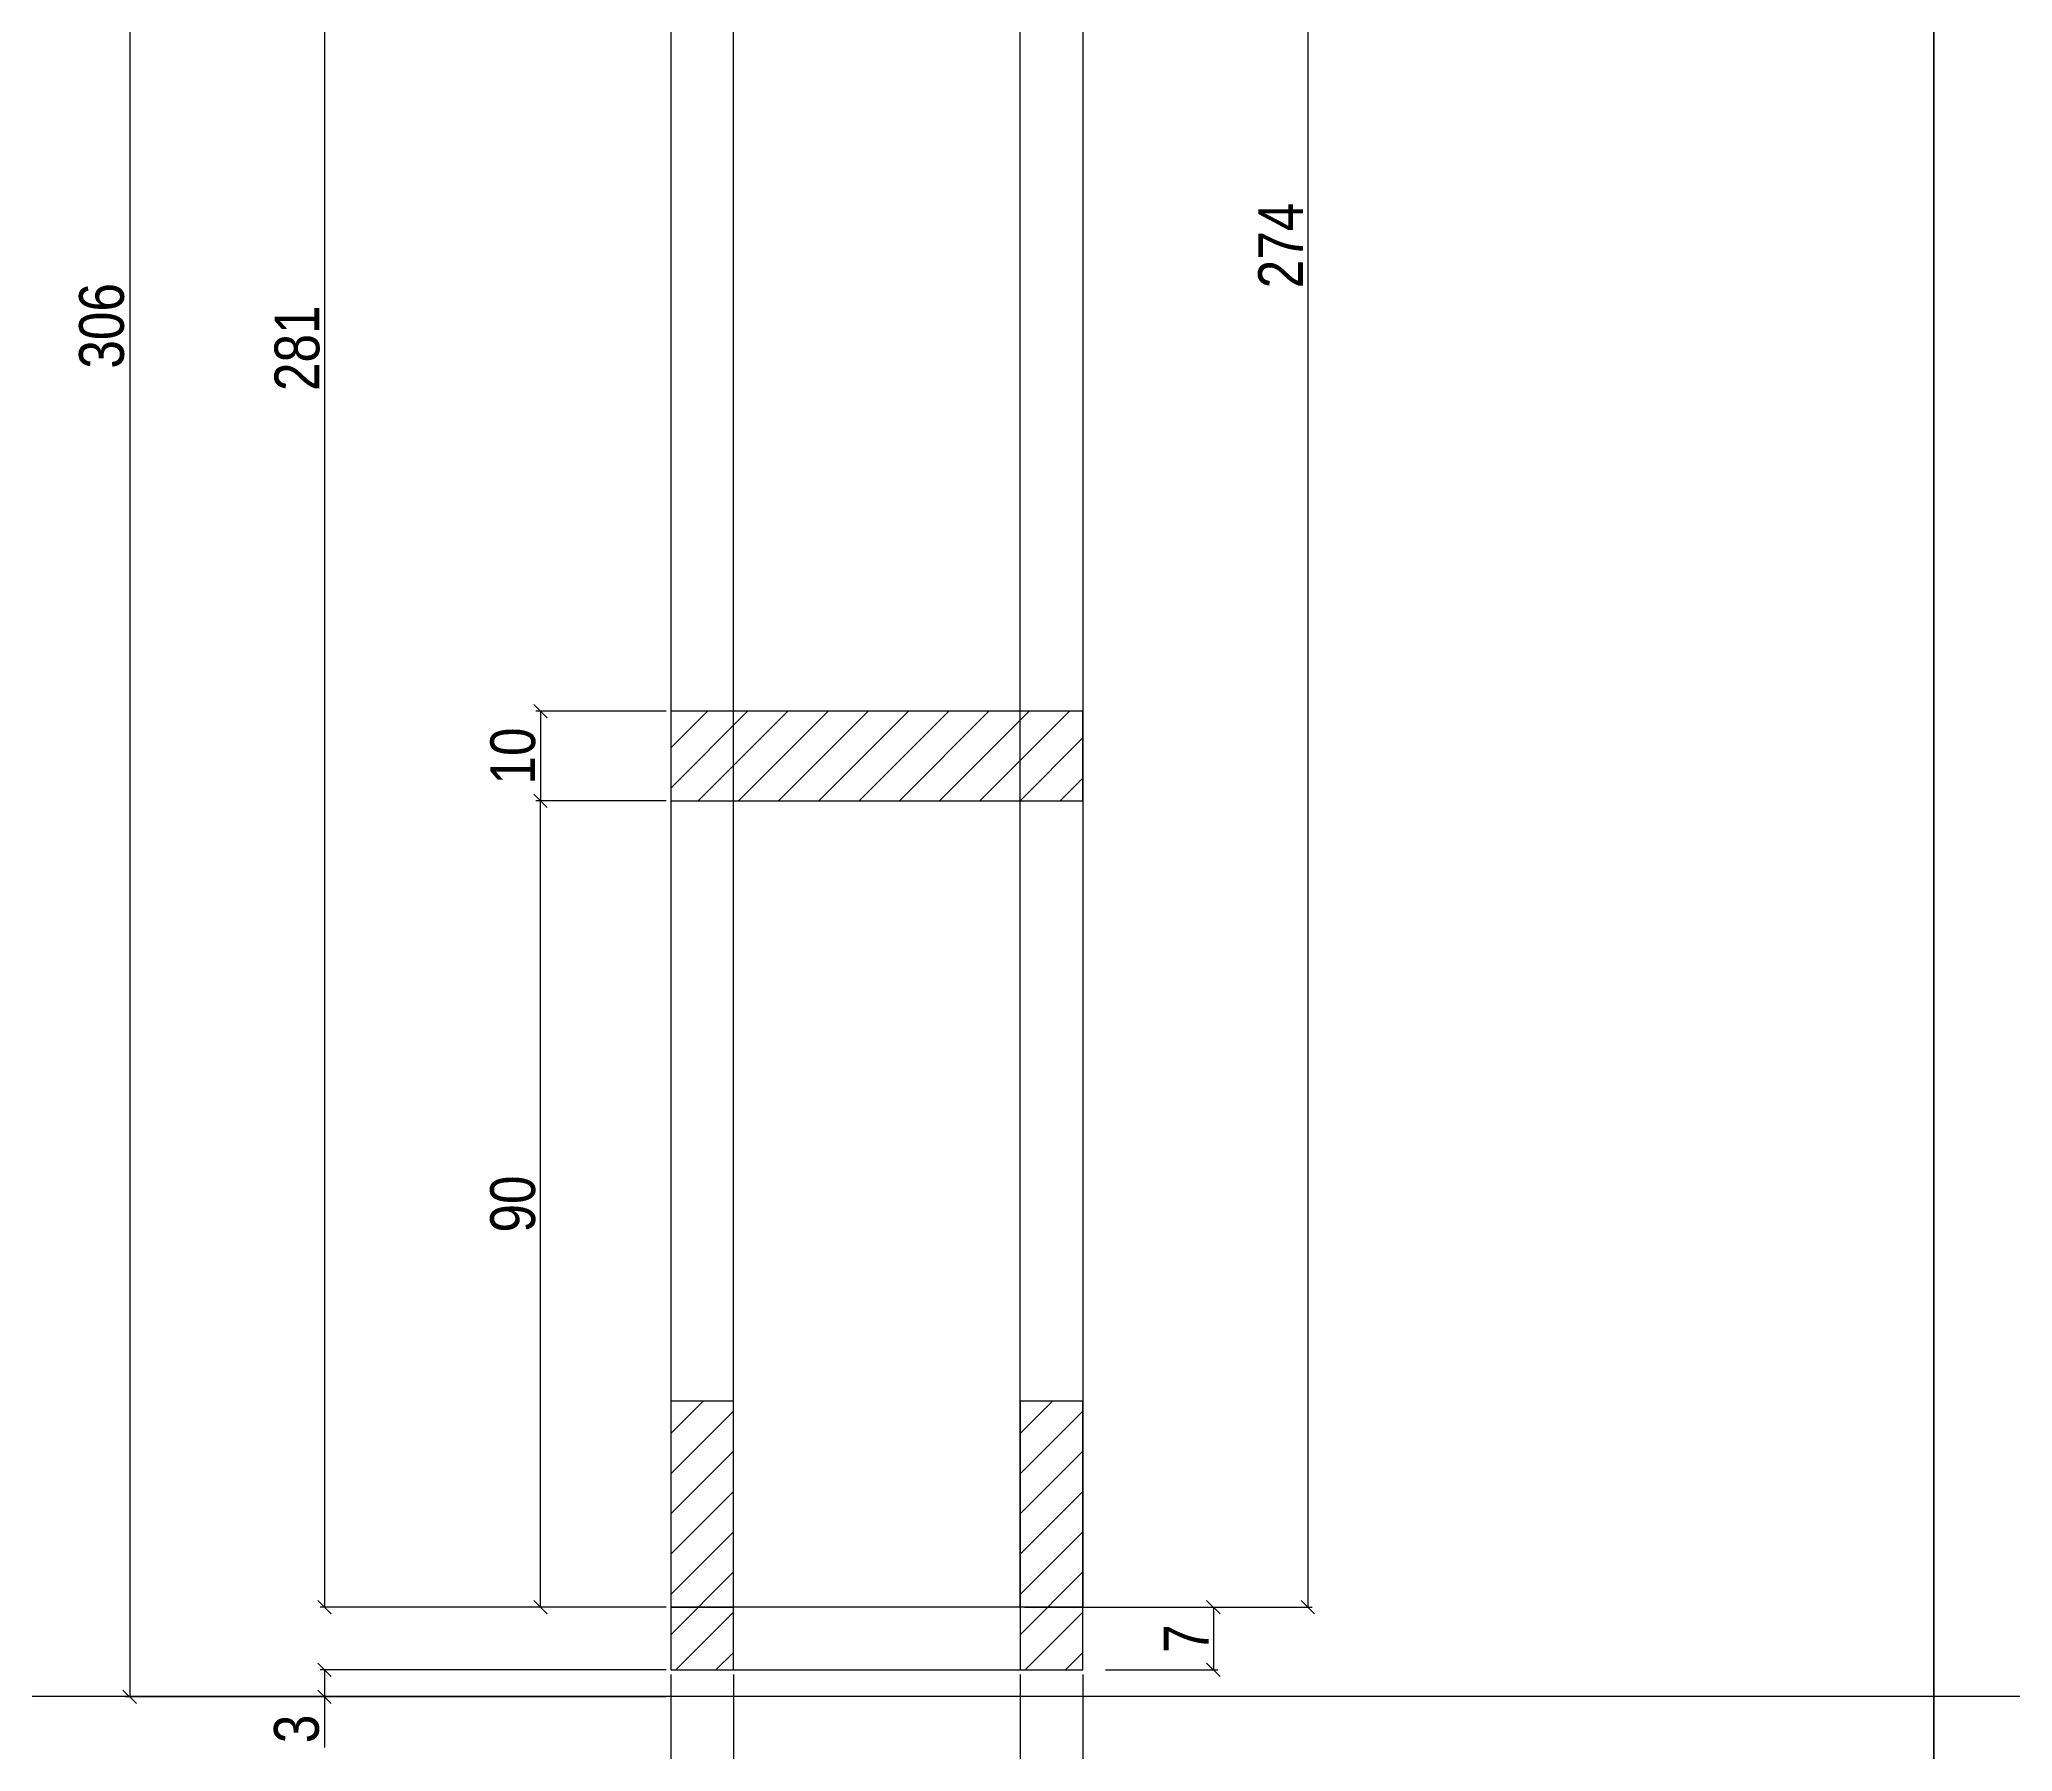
# Model space of a CAD drawing. Extents: x 17311 to 161354, y 153625 to 211469.
# Drawn here: x 18630.8 to 19071.3, y 205495.1 to 205877.3 of the extents above; entities that cross this region are included whole.
import ezdxf

# ---------------------------------------------------------------- set-up
doc = ezdxf.new("R2010")
doc.units = 0
doc.layers.get('0').update_dxf_attribs({"linetype": 'CONTINUOUS'})
doc.layers.get('DEFPOINTS').update_dxf_attribs({"linetype": 'CONTINUOUS'})
for name, color, linetype in [('8', 111, 'CONTINUOUS'), ('COTA', 241, 'CONTINUOUS'), ('detalhes', 4, 'CONTINUOUS'), ('TIRAS REESCORAMENTO', 252, 'CONTINUOUS')]:
    doc.layers.add(name, color=color, linetype=linetype)
doc.styles.add('COTA TECNICA 2X', font='techl___.ttf', dxfattribs={"height": 10})
doc.dimstyles.new('SECAO', dxfattribs={"dimscale": 0.333333, "dimtxt": 5, "dimasz": 9, "dimexe": 3, "dimexo": 3, "dimgap": 3, "dimtad": 1, "dimdec": 1, "dimlfac": 0.5, "dimzin": 12, "dimdsep": 46, "dimtxsty": 'COTA TECNICA 2X', "dimblk1": 'OBLIQUE', "dimblk2": 'OBLIQUE', "dimsah": 1, "dimcen": 0.9, "dimclrd": 4, "dimclre": 4, "dimclrt": 240, "dimadec": 1, "dimazin": 3, "dimtfac": 1, "dimtdec": 1, "dimtmove": 0, "dimatfit": 3, "dimfxl": 1, "dimtolj": 1, "dimtzin": 12, "dimarcsym": 0})

# ---------------------------------------------------------------- blocks, each defined once
blk = doc.blocks.new('_Oblique')
at = {"color": 0, "linetype": 'ByBlock', "lineweight": -2}
blk.add_line((-0.5, -0.5), (0.5, 0.5), dxfattribs=at)
blk = doc.blocks.new('*D3152')
at = {"layer": 'DEFPOINTS', "color": 0, "transparency": 16777216}
for p in [(18771.74, 206089.37), (18694.45, 205527.28), (18771.74, 205527.28)]:
    blk.add_point(p, dxfattribs=at)
at = {"layer": 'detalhes', "color": 4, "lineweight": -2, "transparency": 16777216}
for p, q in [((18770.74, 206089.37), (18693.45, 206089.37)), ((18694.45, 206089.37), (18694.45, 205527.28)), ((18770.74, 205527.28), (18693.45, 205527.28))]:
    blk.add_line(p, q, dxfattribs=at)
at = {"layer": 'detalhes', "color": 4, "lineweight": -2, "transparency": 16777216, "xscale": 3, "yscale": 3, "zscale": 3}
for p, rotation in [((18694.45, 206089.37), 90), ((18694.45, 205527.28), 270)]:
    blk.add_blockref('_Oblique', p, dxfattribs=dict(at, rotation=rotation))
at = {"layer": 'detalhes', "color": 240, "transparency": 16777216, "insert": (18688.35, 205808.33), "char_height": 10, "attachment_point": 5, "rotation": 90, "style": 'COTA TECNICA 2X'}
blk.add_mtext('\\A1;281', dxfattribs=at)
blk = doc.blocks.new('*D3153')
at = {"layer": 'DEFPOINTS', "color": 0, "transparency": 16777216}
for p in [(18771.74, 205513.28), (18863.74, 205513.28), (18863.74, 205455.82)]:
    blk.add_point(p, dxfattribs=at)
at = {"layer": 'detalhes', "color": 4, "lineweight": -2, "transparency": 16777216}
for p, q in [((18771.74, 205512.28), (18771.74, 205454.82)), ((18863.74, 205512.28), (18863.74, 205454.82)), ((18771.74, 205455.82), (18863.74, 205455.82))]:
    blk.add_line(p, q, dxfattribs=at)
at = {"layer": 'detalhes', "color": 4, "lineweight": -2, "transparency": 16777216, "xscale": 3, "yscale": 3, "zscale": 3, "rotation": 180}
blk.add_blockref('_Oblique', (18771.74, 205455.82), dxfattribs=at)
at = {"layer": 'detalhes', "color": 4, "lineweight": -2, "transparency": 16777216, "xscale": 3, "yscale": 3, "zscale": 3}
blk.add_blockref('_Oblique', (18863.74, 205455.82), dxfattribs=at)
at = {"layer": 'detalhes', "color": 240, "transparency": 16777216, "insert": (18822.74, 205461.93), "char_height": 10, "attachment_point": 5, "style": 'COTA TECNICA 2X'}
blk.add_mtext('\\A1;46', dxfattribs=at)
blk = doc.blocks.new('*D3154')
at = {"layer": 'DEFPOINTS', "color": 0, "transparency": 16777216}
for p in [(18785.74, 205513.28), (18849.74, 205513.28), (18849.74, 205481.54)]:
    blk.add_point(p, dxfattribs=at)
at = {"layer": 'detalhes', "color": 4, "lineweight": -2, "transparency": 16777216}
for p, q in [((18785.74, 205512.28), (18785.74, 205480.54)), ((18849.74, 205512.28), (18849.74, 205480.54)), ((18785.74, 205481.54), (18849.74, 205481.54))]:
    blk.add_line(p, q, dxfattribs=at)
at = {"layer": 'detalhes', "color": 4, "lineweight": -2, "transparency": 16777216, "xscale": 3, "yscale": 3, "zscale": 3, "rotation": 180}
blk.add_blockref('_Oblique', (18785.74, 205481.54), dxfattribs=at)
at = {"layer": 'detalhes', "color": 4, "lineweight": -2, "transparency": 16777216, "xscale": 3, "yscale": 3, "zscale": 3}
blk.add_blockref('_Oblique', (18849.74, 205481.54), dxfattribs=at)
at = {"layer": 'detalhes', "color": 240, "transparency": 16777216, "insert": (18822.74, 205487.76), "char_height": 10, "attachment_point": 5, "style": 'COTA TECNICA 2X'}
blk.add_mtext('\\A1;32', dxfattribs=at)
blk = doc.blocks.new('*D3157')
at = {"layer": 'DEFPOINTS', "color": 0, "transparency": 16777216}
for p in [(18771.74, 205727.3), (18742.64, 205707.3), (18771.74, 205707.3)]:
    blk.add_point(p, dxfattribs=at)
at = {"layer": 'detalhes', "color": 4, "lineweight": -2, "transparency": 16777216}
for p, q in [((18770.74, 205727.3), (18741.64, 205727.3)), ((18742.64, 205727.3), (18742.64, 205707.3)), ((18770.74, 205707.3), (18741.64, 205707.3))]:
    blk.add_line(p, q, dxfattribs=at)
at = {"layer": 'detalhes', "color": 4, "lineweight": -2, "transparency": 16777216, "xscale": 3, "yscale": 3, "zscale": 3}
for p, rotation in [((18742.64, 205727.3), 90), ((18742.64, 205707.3), 270)]:
    blk.add_blockref('_Oblique', p, dxfattribs=dict(at, rotation=rotation))
at = {"layer": 'detalhes', "color": 240, "transparency": 16777216, "insert": (18736.53, 205717.3), "char_height": 10, "attachment_point": 5, "rotation": 90, "style": 'COTA TECNICA 2X'}
blk.add_mtext('\\A1;10', dxfattribs=at)
blk = doc.blocks.new('*D3139')
at = {"layer": 'DEFPOINTS', "color": 0, "transparency": 16777216}
for p in [(18785.74, 206119.37), (18650.94, 205507.28), (18771.74, 205507.28)]:
    blk.add_point(p, dxfattribs=at)
at = {"layer": 'detalhes', "color": 4, "lineweight": -2, "transparency": 16777216}
for p, q in [((18784.74, 206119.37), (18649.94, 206119.37)), ((18650.94, 206119.37), (18650.94, 205507.28)), ((18770.74, 205507.28), (18649.94, 205507.28))]:
    blk.add_line(p, q, dxfattribs=at)
at = {"layer": 'detalhes', "color": 4, "lineweight": -2, "transparency": 16777216, "xscale": 3, "yscale": 3, "zscale": 3}
for p, rotation in [((18650.94, 206119.37), 90), ((18650.94, 205507.28), 270)]:
    blk.add_blockref('_Oblique', p, dxfattribs=dict(at, rotation=rotation))
at = {"layer": 'detalhes', "color": 240, "transparency": 16777216, "insert": (18644.72, 205813.33), "char_height": 10, "attachment_point": 5, "rotation": 90, "style": 'COTA TECNICA 2X'}
blk.add_mtext('\\A1;306', dxfattribs=at)
blk = doc.blocks.new('*D3140')
at = {"layer": 'DEFPOINTS', "color": 0, "transparency": 16777216}
for p in [(18771.74, 205513.28), (18694.45, 205507.28), (18771.74, 205507.28)]:
    blk.add_point(p, dxfattribs=at)
at = {"layer": 'detalhes', "color": 4, "lineweight": -2, "transparency": 16777216}
for p, q in [((18770.74, 205513.28), (18693.45, 205513.28)), ((18694.45, 205513.28), (18694.45, 205507.28)), ((18770.74, 205507.28), (18693.45, 205507.28)), ((18694.45, 205507.28), (18694.45, 205495.95))]:
    blk.add_line(p, q, dxfattribs=at)
at = {"layer": 'detalhes', "color": 4, "lineweight": -2, "transparency": 16777216, "xscale": 3, "yscale": 3, "zscale": 3}
for p, rotation in [((18694.45, 205513.28), 90), ((18694.45, 205507.28), 270)]:
    blk.add_blockref('_Oblique', p, dxfattribs=dict(at, rotation=rotation))
at = {"layer": 'detalhes', "color": 240, "transparency": 16777216, "insert": (18688.23, 205500.11), "char_height": 10, "attachment_point": 5, "rotation": 90, "style": 'COTA TECNICA 2X'}
blk.add_mtext('\\A1;3', dxfattribs=at)
blk = doc.blocks.new('*D3143')
at = {"layer": 'DEFPOINTS', "color": 0, "transparency": 16777216}
for p in [(18742.64, 205707.3), (18771.74, 205707.3), (18770.74, 205527.28)]:
    blk.add_point(p, dxfattribs=at)
at = {"layer": 'detalhes', "color": 4, "lineweight": -2, "transparency": 16777216}
for p, q in [((18770.74, 205707.3), (18741.64, 205707.3)), ((18742.64, 205527.28), (18742.64, 205707.3)), ((18769.74, 205527.28), (18741.64, 205527.28))]:
    blk.add_line(p, q, dxfattribs=at)
at = {"layer": 'detalhes', "color": 4, "lineweight": -2, "transparency": 16777216, "xscale": 3, "yscale": 3, "zscale": 3}
for p, rotation in [((18742.64, 205707.3), 90), ((18742.64, 205527.28), 270)]:
    blk.add_blockref('_Oblique', p, dxfattribs=dict(at, rotation=rotation))
at = {"layer": 'detalhes', "color": 240, "transparency": 16777216, "insert": (18736.51, 205617.29), "char_height": 10, "attachment_point": 5, "rotation": 90, "style": 'COTA TECNICA 2X'}
blk.add_mtext('\\A1;90', dxfattribs=at)
blk = doc.blocks.new('*D3146')
at = {"layer": 'DEFPOINTS', "color": 0, "transparency": 16777216}
for p in [(18864.74, 206075.25), (18864.74, 205527.28), (18913.96, 205527.28)]:
    blk.add_point(p, dxfattribs=at)
at = {"layer": 'detalhes', "color": 4, "lineweight": -2, "transparency": 16777216}
for p, q in [((18865.74, 206075.25), (18914.96, 206075.25)), ((18913.96, 206075.25), (18913.96, 205527.28)), ((18865.74, 205527.28), (18914.96, 205527.28))]:
    blk.add_line(p, q, dxfattribs=at)
at = {"layer": 'detalhes', "color": 4, "lineweight": -2, "transparency": 16777216, "xscale": 3, "yscale": 3, "zscale": 3}
for p, rotation in [((18913.96, 206075.25), 90), ((18913.96, 205527.28), 270)]:
    blk.add_blockref('_Oblique', p, dxfattribs=dict(at, rotation=rotation))
at = {"layer": 'detalhes', "color": 240, "transparency": 16777216, "insert": (18907.89, 205831.26), "char_height": 10, "attachment_point": 5, "rotation": 90, "style": 'COTA TECNICA 2X'}
blk.add_mtext('\\A1;274', dxfattribs=at)
blk = doc.blocks.new('*D3147')
at = {"layer": 'DEFPOINTS', "color": 0, "transparency": 16777216}
for p in [(18849.74, 205527.28), (18867.79, 205513.28), (18892.88, 205513.28)]:
    blk.add_point(p, dxfattribs=at)
at = {"layer": 'detalhes', "color": 4, "lineweight": -2, "transparency": 16777216}
for p, q in [((18850.74, 205527.28), (18893.88, 205527.28)), ((18892.88, 205527.28), (18892.88, 205513.28)), ((18868.79, 205513.28), (18893.88, 205513.28))]:
    blk.add_line(p, q, dxfattribs=at)
at = {"layer": 'detalhes', "color": 4, "lineweight": -2, "transparency": 16777216, "xscale": 3, "yscale": 3, "zscale": 3}
for p, rotation in [((18892.88, 205527.28), 90), ((18892.88, 205513.28), 270)]:
    blk.add_blockref('_Oblique', p, dxfattribs=dict(at, rotation=rotation))
at = {"layer": 'detalhes', "color": 240, "transparency": 16777216, "insert": (18886.81, 205520.28), "char_height": 10, "attachment_point": 5, "rotation": 90, "style": 'COTA TECNICA 2X'}
blk.add_mtext('\\A1;7', dxfattribs=at)

msp = doc.modelspace()

# ---------------------------------------------------------------- hatches: boundary and pattern name
at = {"layer": 'COTA'}
h = msp.add_hatch(dxfattribs=at)
h.set_pattern_fill('ANSI31', color=256, scale=2, style=0)
h.set_pattern_definition([(45, (-4810.115, 7606), (-4.49012806, 4.49012806), [])])
h.paths.add_polyline_path([(18863.74, 205727.3), (18771.74, 205727.3), (18771.74, 205707.3), (18863.74, 205707.3)])
h = msp.add_hatch(dxfattribs=at)
h.set_pattern_fill('ANSI31', color=256, scale=2, style=0)
h.set_pattern_definition([(45, (-1072.4814, 199704.089), (-4.490128, 4.490128), [])])
h.paths.add_polyline_path([(18771.74, 205513.28), (18785.74, 205513.28), (18785.74, 205573.28), (18771.74, 205573.28)])
h = msp.add_hatch(dxfattribs=at)
h.set_pattern_fill('ANSI31', color=256, scale=2, style=0)
h.set_pattern_definition([(45, (-994.4814, 199704.089), (-4.490128, 4.490128), [])])
h.paths.add_polyline_path([(18849.74, 205513.28), (18863.74, 205513.28), (18863.74, 205573.28), (18849.74, 205573.28)])

# ---------------------------------------------------------------- linework, layer by layer
at = {"linetype": 'Continuous'}
for points in [[(18771.74, 205527.28), (18785.74, 205527.28), (18785.74, 206089.37), (18771.74, 206089.37)], [(18863.74, 205527.28), (18849.74, 205527.28), (18849.74, 206075.25), (18863.74, 206075.25)], [(18771.74, 205513.28), (18785.74, 205513.28), (18785.74, 205573.28), (18771.74, 205573.28)], [(18849.74, 205513.28), (18863.74, 205513.28), (18863.74, 205573.28), (18849.74, 205573.28)]]:
    msp.add_lwpolyline(points, close=True, dxfattribs=at)
for points in [[(18771.74, 205707.3), (18863.74, 205707.3), (18863.74, 205727.3), (18771.74, 205727.3), (18771.74, 205707.3)], [(18793.74, 205513.28), (18863.74, 205513.28), (18863.74, 205527.28), (18771.74, 205527.28), (18771.74, 205513.28), (18793.74, 205513.28)]]:
    msp.add_lwpolyline(points, dxfattribs=at)
at = {"layer": '8', "color": 5, "linetype": 'Continuous'}
for points in [[(19053.72, 205294.67), (18456.91, 205294.67), (18456.91, 206259.46), (19053.72, 206259.46)], [(19650.53, 205294.67), (19053.72, 205294.67), (19053.72, 206259.46), (19650.53, 206259.46)]]:
    msp.add_lwpolyline(points, close=True, dxfattribs=at)
at = {"layer": 'TIRAS REESCORAMENTO', "linetype": 'ByBlock'}
msp.add_line((22634.59, 205507.37), (17860.1, 205507.37), dxfattribs=at)

# ---------------------------------------------------------------- dimensions: what is measured, and where the dimension line sits
at = {"layer": 'detalhes', "color": 3}
for base, p1, p2, picture, middle in [((18650.94, 205507.28), (18785.74, 206119.37), (18771.74, 205507.28), '*D3139', (18644.72, 205813.33)), ((18694.45, 205527.28), (18771.74, 206089.37), (18771.74, 205527.28), '*D3152', (18688.35, 205808.33)), ((18742.64, 205707.3), (18771.74, 205727.3), (18771.74, 205707.3), '*D3157', (18736.53, 205717.3)), ((18742.64, 205707.3), (18770.74, 205527.28), (18771.74, 205707.3), '*D3143', (18736.51, 205617.29)), ((18892.88, 205513.28), (18849.74, 205527.28), (18867.79, 205513.28), '*D3147', (18886.81, 205520.28)), ((18694.45, 205507.28), (18771.74, 205513.28), (18771.74, 205507.28), '*D3140', (18688.23, 205500.11))]:
    dim = msp.add_linear_dim(base=base, p1=p1, p2=p2, angle=90, dimstyle='SECAO', dxfattribs=at)
    dim.commit()
    dim.dimension.update_dxf_attribs({"geometry": picture, "text_midpoint": middle})
dim = msp.add_linear_dim(base=(18913.96, 205527.28), p1=(18864.74, 206075.25), p2=(18864.74, 205527.28), angle=90, dimstyle='SECAO', dxfattribs=at)
dim.commit()
dim.dimension.update_dxf_attribs({"geometry": '*D3146', "text_midpoint": (18913.96, 205831.26), "dimtype": 160})
for base, p1, p2, picture, middle in [((18863.74, 205455.82), (18771.74, 205513.28), (18863.74, 205513.28), '*D3153', (18822.74, 205455.82)), ((18849.74, 205481.54), (18785.74, 205513.28), (18849.74, 205513.28), '*D3154', (18822.74, 205481.54))]:
    dim = msp.add_linear_dim(base=base, p1=p1, p2=p2, dimstyle='SECAO', dxfattribs=at)
    dim.commit()
    dim.dimension.update_dxf_attribs({"geometry": picture, "text_midpoint": middle, "dimtype": 160})

doc.saveas('drawing.dxf')
